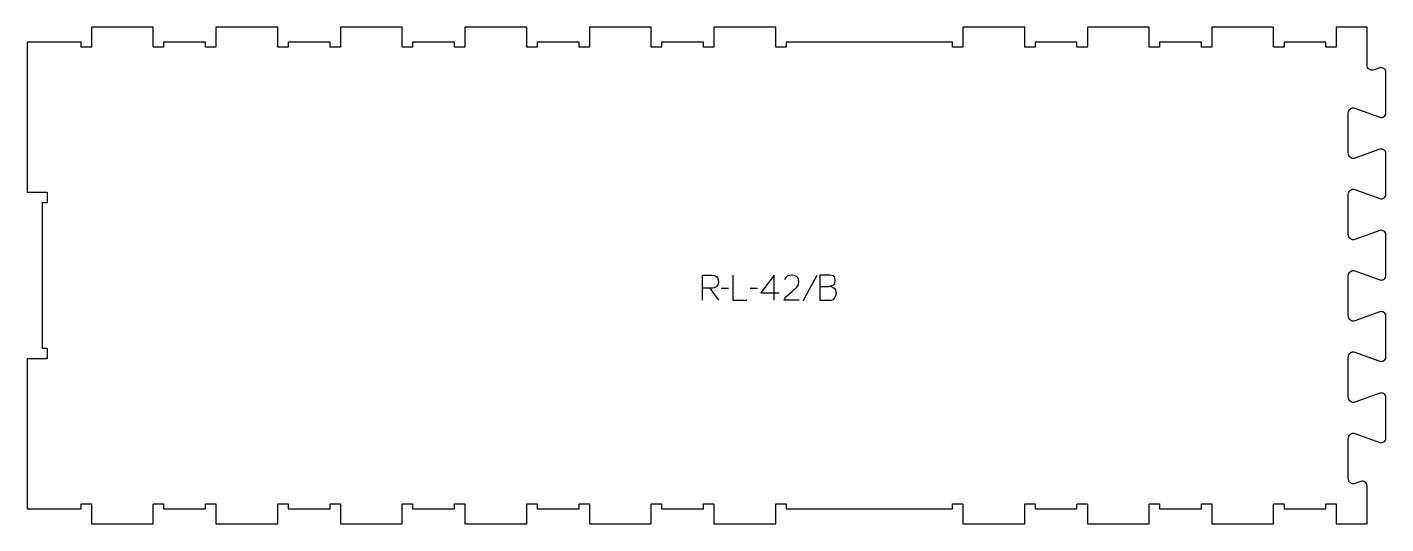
# Model space of a CAD drawing. Header units: millimetres. Extents: x -811 to 827, y -300 to 299.
import ezdxf

# ---------------------------------------------------------------- set-up
doc = ezdxf.new("R2010")
doc.units = ezdxf.units.MM
doc.layers.add('1_ANYTOOL_1MMDEEP_LABELS_S', color=2, linetype='Continuous', true_color=0xffff00)
doc.layers.add('4_ANYTOOL_CUTTHROUGH_OUTSI', color=5, linetype='Continuous', true_color=0x0000ff)

msp = doc.modelspace()

# ---------------------------------------------------------------- linework, layer by layer
at = {"layer": '1_ANYTOOL_1MMDEEP_LABELS_S'}
for p, q in [((12, -15.6), (22.5, -30)), ((34.5, -16.1), (25.7, -16.2)), ((69.3, -16.1), (60.6, -16.2)), ((141, -0.5), (123.9, -31.2)), ((73.6, -21.3), (95.4, -21.3))]:
    msp.add_line(p, q, dxfattribs=at)
for points in [[(89.6, -30), (89.7, 0), (73.6, -21.3)], [(3, -30), (3, 0), (14.4, 0), (17.8, -0.5), (19.2, -1.1), (20.3, -2), (21.2, -3.1), (21.8, -4.4), (22.3, -7.8), (21.9, -10.6), (20.5, -13), (19.6, -14.1), (18.5, -14.8), (17.2, -15.3), (15.8, -15.5), (14, -15.6), (12, -15.6), (3, -15.6)], [(39.6, 0), (39.6, -30), (56.7, -30)], [(119.8, -30), (101.5, -29.9), (103.1, -26.5), (111.6, -19.1), (117, -14.4), (118.8, -11.6), (119.4, -8.2), (118.7, -4.7), (117.9, -3.3), (116.8, -2.1), (114, -0.5), (110.4, 0), (107.7, -0.3), (105.4, -1.3), (103.4, -2.9), (102, -5.1)], [(144.5, -13.7), (155, -13.5), (160.7, -12), (161.8, -11.1), (162.6, -9.9), (163.2, -6.5), (162.8, -3.6), (162.3, -2.5), (161.6, -1.6), (160.6, -0.9), (159.5, -0.4), (156.6, 0), (144.5, 0)], [(144.5, 0), (144.5, -30), (154.2, -30), (156.7, -30.1), (158.4, -30), (160, -29.5), (161.3, -28.7), (162.4, -27.5), (164, -24.6), (164.5, -21.5), (164.3, -19.6), (163.8, -18), (162.9, -16.7), (161.6, -15.6), (158.5, -14.2), (155, -13.5)]]:
    msp.add_lwpolyline(points, dxfattribs=at)
at = {"layer": '4_ANYTOOL_CUTTHROUGH_OUTSI'}
msp.add_lwpolyline([(803.9, -254, 0.522087), (796.2, -248.6), (789.4, -251.1, -0.015604), (789.4, -251.1, -0.502397), (781.3, -245.1), (781.3, -196.6, -0.503222), (789.4, -190.6), (819.2, -201.6, 0.501976), (826.6, -196.1), (826.6, -147.6, 0.501976), (819.2, -142.1), (789.4, -153.1, -0.503225), (781.3, -147.1), (781.3, -98.6, -0.503222), (789.4, -92.6), (819.2, -103.6, 0.501976), (826.6, -98.1), (826.6, -49.6, 0.501976), (819.2, -44.1), (789.4, -55.1, -0.503225), (781.3, -49.1), (781.3, -0.6, -0.503222), (789.4, 5.4), (819.2, -5.6, 0.501976), (826.6, -0.1), (826.6, 48.4, 0.501976), (819.2, 53.9), (789.4, 42.9, -0.503225), (781.3, 48.9), (781.3, 97.4, -0.503222), (789.4, 103.4), (819.2, 92.4, 0.501976), (826.6, 97.9), (826.6, 146.4, 0.501976), (819.2, 151.9), (789.4, 140.9, -0.503225), (781.3, 146.9), (781.3, 195.4, -0.503222), (789.4, 201.4), (819.2, 190.4, 0.501976), (826.6, 195.9), (826.6, 244.4, 0.501976), (819.2, 249.9), (812.4, 247.4, -0.522088), (803.9, 253.3), (803.9, 298.9), (766.9, 298.9), (766.9, 275.2, -0.414214), (766.7, 274.9), (754.7, 274.9, -0.414214), (754.4, 275.2), (754.4, 280.9), (703.9, 280.9), (703.9, 275.2, -0.414214), (703.7, 274.9), (691.7, 274.9, -0.414214), (691.4, 275.2), (691.4, 298.9), (616.9, 298.9), (616.9, 275.2, -0.414214), (616.7, 274.9), (604.7, 274.9, -0.414214), (604.4, 275.2), (604.4, 280.9), (553.9, 280.9), (553.9, 275.2, -0.414214), (553.7, 274.9), (541.7, 274.9, -0.414214), (541.4, 275.2), (541.4, 298.9), (466.9, 298.9), (466.9, 275.2, -0.414214), (466.7, 274.9), (454.7, 274.9, -0.414214), (454.4, 275.2), (454.4, 280.9), (403.9, 280.9), (403.9, 275.2, -0.414214), (403.7, 274.9), (391.7, 274.9, -0.414214), (391.4, 275.2), (391.4, 298.9), (316.9, 298.9), (316.9, 275.2, -0.414214), (316.7, 274.9), (304.7, 274.9, -0.414214), (304.4, 275.2), (304.4, 280.9), (103.9, 280.9), (103.9, 275.2, -0.414214), (103.7, 274.9), (91.7, 274.9, -0.414214), (91.4, 275.2), (91.4, 298.9), (16.9, 298.9), (16.9, 275.2, -0.414214), (16.7, 274.9), (4.7, 274.9, -0.414214), (4.4, 275.2), (4.4, 280.9), (-46.1, 280.9), (-46.1, 275.2, -0.414214), (-46.3, 274.9), (-58.3, 274.9, -0.414214), (-58.6, 275.2), (-58.6, 298.9), (-133.1, 298.9), (-133.1, 275.2, -0.414214), (-133.3, 274.9), (-145.3, 274.9, -0.414214), (-145.6, 275.2), (-145.6, 280.9), (-196.1, 280.9), (-196.1, 275.2, -0.414214), (-196.3, 274.9), (-208.3, 274.9, -0.414214), (-208.6, 275.2), (-208.6, 298.9), (-283.1, 298.9), (-283.1, 275.2, -0.414214), (-283.3, 274.9), (-295.3, 274.9, -0.414214), (-295.6, 275.2), (-295.6, 280.9), (-346.1, 280.9), (-346.1, 275.2, -0.414214), (-346.3, 274.9), (-358.3, 274.9, -0.414214), (-358.6, 275.2), (-358.6, 298.9), (-433.1, 298.9), (-433.1, 275.2, -0.414214), (-433.3, 274.9), (-445.3, 274.9, -0.414214), (-445.6, 275.2), (-445.6, 280.9), (-496.1, 280.9), (-496.1, 275.2, -0.414214), (-496.3, 274.9), (-508.3, 274.9, -0.414214), (-508.6, 275.2), (-508.6, 298.9), (-583.1, 298.9), (-583.1, 275.2, -0.414214), (-583.3, 274.9), (-595.3, 274.9, -0.414214), (-595.6, 275.2), (-595.6, 280.9), (-646.1, 280.9), (-646.1, 275.2, -0.414214), (-646.3, 274.9), (-658.3, 274.9, -0.414214), (-658.6, 275.2), (-658.6, 298.9), (-733.1, 298.9), (-733.1, 275.2, -0.414214), (-733.3, 274.9), (-745.3, 274.9, -0.414214), (-745.6, 275.2), (-745.6, 280.9), (-810.6, 280.9), (-810.6, 99.9), (-786.8, 99.9, -0.414214), (-786.6, 99.7), (-786.6, 87.7, -0.414214), (-786.8, 87.4), (-792.6, 87.4), (-792.6, -88.1), (-786.8, -88.1, -0.414214), (-786.6, -88.3), (-786.6, -100.3, -0.414214), (-786.8, -100.6), (-810.6, -100.6), (-810.6, -281.6), (-745.6, -281.6), (-745.6, -275.8, -0.414214), (-745.3, -275.6), (-733.3, -275.6, -0.414214), (-733.1, -275.8), (-733.1, -299.6), (-658.6, -299.6), (-658.6, -275.8, -0.414214), (-658.3, -275.6), (-646.3, -275.6, -0.414214), (-646.1, -275.8), (-646.1, -281.6), (-595.6, -281.6), (-595.6, -275.8, -0.414214), (-595.3, -275.6), (-583.3, -275.6, -0.414214), (-583.1, -275.8), (-583.1, -299.6), (-508.6, -299.6), (-508.6, -275.8, -0.414214), (-508.3, -275.6), (-496.3, -275.6, -0.414214), (-496.1, -275.8), (-496.1, -281.6), (-445.6, -281.6), (-445.6, -275.8, -0.414214), (-445.3, -275.6), (-433.3, -275.6, -0.414214), (-433.1, -275.8), (-433.1, -299.6), (-358.6, -299.6), (-358.6, -275.8, -0.414214), (-358.3, -275.6), (-346.3, -275.6, -0.414214), (-346.1, -275.8), (-346.1, -281.6), (-295.6, -281.6), (-295.6, -275.8, -0.414214), (-295.3, -275.6), (-283.3, -275.6, -0.414214), (-283.1, -275.8), (-283.1, -299.6), (-208.6, -299.6), (-208.6, -275.8, -0.414214), (-208.3, -275.6), (-196.3, -275.6, -0.414214), (-196.1, -275.8), (-196.1, -281.6), (-145.6, -281.6), (-145.6, -275.8, -0.414214), (-145.3, -275.6), (-133.3, -275.6, -0.414214), (-133.1, -275.8), (-133.1, -299.6), (-58.6, -299.6), (-58.6, -275.8, -0.414214), (-58.3, -275.6), (-46.3, -275.6, -0.414214), (-46.1, -275.8), (-46.1, -281.6), (4.4, -281.6), (4.4, -275.8, -0.414214), (4.7, -275.6), (16.7, -275.6, -0.414214), (16.9, -275.8), (16.9, -299.6), (91.4, -299.6), (91.4, -275.8, -0.414214), (91.7, -275.6), (103.7, -275.6, -0.414214), (103.9, -275.8), (103.9, -281.6), (304.4, -281.6), (304.4, -275.8, -0.414214), (304.7, -275.6), (316.7, -275.6, -0.414214), (316.9, -275.8), (316.9, -299.6), (391.4, -299.6), (391.4, -275.8, -0.414214), (391.7, -275.6), (403.7, -275.6, -0.414214), (403.9, -275.8), (403.9, -281.6), (454.4, -281.6), (454.4, -275.8, -0.414214), (454.7, -275.6), (466.7, -275.6, -0.414214), (466.9, -275.8), (466.9, -299.6), (541.4, -299.6), (541.4, -275.8, -0.414214), (541.7, -275.6), (553.7, -275.6, -0.414214), (553.9, -275.8), (553.9, -281.6), (604.4, -281.6), (604.4, -275.8, -0.414214), (604.7, -275.6), (616.7, -275.6, -0.414214), (616.9, -275.8), (616.9, -299.6), (691.4, -299.6), (691.4, -275.8, -0.414214), (691.7, -275.6), (703.7, -275.6, -0.414214), (703.9, -275.8), (703.9, -281.6), (754.4, -281.6), (754.4, -275.8, -0.414214), (754.7, -275.6), (766.7, -275.6, -0.414214), (766.9, -275.8), (766.9, -299.6), (803.9, -299.6)], format="xyb", close=True, dxfattribs=at)

doc.saveas('drawing.dxf')
